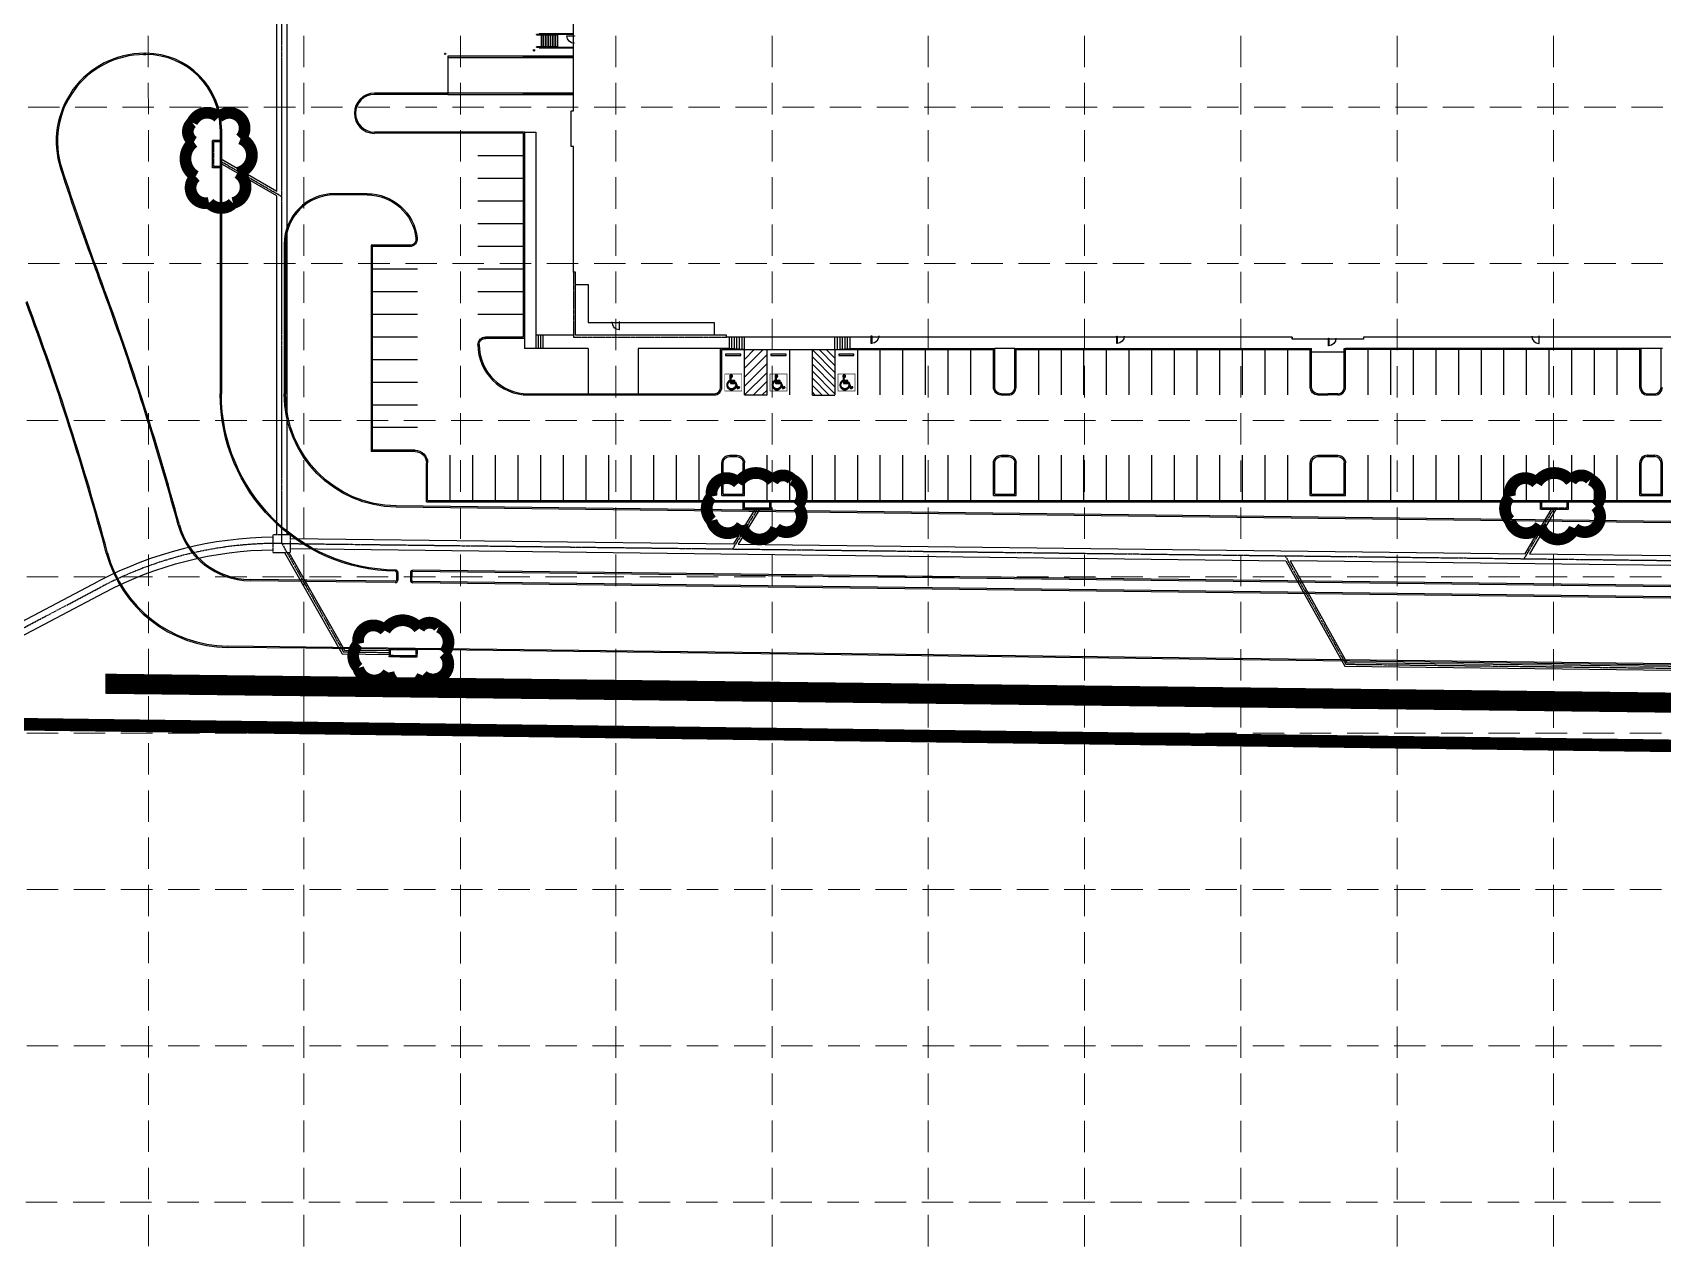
# Model space of a CAD drawing. Header units: inches. Extents: x 2412594 to 2415086, y 7034205 to 7038188.
# Drawn here: x 2413111 to 2413759, y 7034687 to 7035170 of the extents above; entities that cross this region are included whole.
import ezdxf

# ---------------------------------------------------------------- set-up
doc = ezdxf.new("R2010")
doc.units = ezdxf.units.IN
doc.header["$MEASUREMENT"] = 0
for name, pattern in [('2752-06.112 Base Storm$0$CNTRLN', [1.125, 0.75, -0.125, 0.125, -0.125]), ('2752-06.112 Base Storm$0$DITCH', [1.45, 1.1, -0.05, 0.05, -0.05, 0.05, -0.05, 0.05, -0.05]), ('HIDDEN', [0.375, 0.25, -0.125]), ('HIDDEN2', [0.1875, 0.125, -0.0625])]:
    doc.linetypes.add(name, pattern=pattern)
for name, color, linetype in [('2752-06.112 Base Storm$0$P-STORM', 11, 'Continuous'), ('GRID', 254, 'HIDDEN'), ('LEGEND', 7, 'Continuous'), ('LIMITS OF DISTURBANCE', 1, 'HIDDEN'), ('P-BLDG', 7, 'Continuous'), ('P-PVMT', 3, 'Continuous'), ('P-STRIPE', 10, 'Continuous'), ('SILT FENCE', 200, 'Continuous'), ('STORM', 5, '2752-06.112 Base Storm$0$CNTRLN')]:
    doc.layers.add(name, color=color, linetype=linetype)

msp = doc.modelspace()

# ---------------------------------------------------------------- hatches: boundary and pattern name
at = {"layer": 'P-STRIPE'}
h = msp.add_hatch(dxfattribs=at)
h.set_pattern_fill('ANSI31', color=252, scale=20, style=0)
h.set_pattern_definition([(45, (2413394.4592, 7035025.6572), (-1.76777, 1.76777), [])])
h.paths.add_polyline_path([(2413403.46, 7035043.68), (2413394.47, 7035043.68), (2413394.47, 7035043.62), (2413394.46, 7035043.62), (2413394.46, 7035025.66), (2413403.46, 7035025.66)])
h = msp.add_hatch(color=252, dxfattribs=at)
edge = h.paths.add_edge_path()
edge.add_spline(control_points=[(2413391.08, 7035028.75), (2413389.82, 7035026.36), (2413387.94, 7035028.3), (2413386.07, 7035030.23), (2413388.49, 7035031.42), (2413388.51, 7035031.19), (2413388.53, 7035030.96), (2413386.58, 7035029.73), (2413388.47, 7035028.4), (2413390.35, 7035027.08), (2413390.85, 7035029.33), (2413390.97, 7035029.04), (2413391.08, 7035028.75)], knot_values=[0, 0, 0, 0.125, 0.125, 0.25, 0.25, 0.5, 0.5, 0.625, 0.625, 0.75, 0.75, 1, 1, 1], weights=[1, 0.588082, 1, 0.588082, 1, 1, 1, 0.555567, 1, 0.555567, 1, 1, 1], degree=2, periodic=0)
h = msp.add_hatch(color=252, dxfattribs=at)
h.paths.add_polyline_path([(2413386.75, 7035027.39), (2413386.75, 7035033.91), (2413393.27, 7035033.91), (2413393.27, 7035027.39)], flags=16)
h.paths.add_polyline_path([(2413386.51, 7035027.15), (2413393.51, 7035027.15), (2413393.51, 7035034.15), (2413386.51, 7035034.15)])
h = msp.add_hatch(color=252, dxfattribs=at)
edge = h.paths.add_edge_path()
edge.add_spline(control_points=[(2413388.87, 7035030.24), (2413388.74, 7035031.68), (2413388.61, 7035033.13), (2413388.61, 7035033.13), (2413388.61, 7035033.13), (2413388.56, 7035033.69), (2413389.14, 7035033.7), (2413389.71, 7035033.71), (2413389.68, 7035033.14), (2413389.65, 7035032.57), (2413389.08, 7035032.64), (2413389.13, 7035032.04), (2413389.18, 7035031.44), (2413389.89, 7035031.44), (2413390.6, 7035031.44), (2413390.6, 7035031.23), (2413390.6, 7035031.02), (2413389.91, 7035031.02), (2413389.22, 7035031.02), (2413389.24, 7035030.84), (2413389.25, 7035030.66), (2413390.17, 7035030.66), (2413391.08, 7035030.66), (2413391.46, 7035029.69), (2413391.85, 7035028.72), (2413392.14, 7035028.84), (2413392.44, 7035028.96), (2413392.51, 7035028.76), (2413392.59, 7035028.56), (2413392.1, 7035028.37), (2413391.61, 7035028.17), (2413391.2, 7035029.21), (2413390.79, 7035030.24), (2413389.83, 7035030.24), (2413388.87, 7035030.24)], knot_values=[0, 0, 0, 0.066667, 0.066667, 0.133333, 0.133333, 0.155556, 0.155556, 0.177778, 0.177778, 0.2, 0.2, 0.266667, 0.266667, 0.333333, 0.333333, 0.4, 0.4, 0.466667, 0.466667, 0.533333, 0.533333, 0.6, 0.6, 0.666667, 0.666667, 0.733333, 0.733333, 0.8, 0.8, 0.866667, 0.866667, 0.933333, 0.933333, 1, 1, 1], weights=[1, 1, 1, 1, 1, 0.682014, 1, 0.682014, 1, 0.682014, 1, 1, 1, 1, 1, 1, 1, 1, 1, 1, 1, 1, 1, 1, 1, 1, 1, 1, 1, 1, 1, 1, 1, 1, 1], degree=2, periodic=0)
h = msp.add_hatch(color=252, dxfattribs=at)
edge = h.paths.add_edge_path()
edge.add_spline(control_points=[(2413409.08, 7035028.75), (2413407.82, 7035026.36), (2413405.94, 7035028.3), (2413404.07, 7035030.23), (2413406.48, 7035031.42), (2413406.5, 7035031.19), (2413406.52, 7035030.96), (2413404.58, 7035029.73), (2413406.47, 7035028.4), (2413408.35, 7035027.08), (2413408.85, 7035029.33), (2413408.96, 7035029.04), (2413409.08, 7035028.75)], knot_values=[0, 0, 0, 0.125, 0.125, 0.25, 0.25, 0.5, 0.5, 0.625, 0.625, 0.75, 0.75, 1, 1, 1], weights=[1, 0.588082, 1, 0.588082, 1, 1, 1, 0.555567, 1, 0.555567, 1, 1, 1], degree=2, periodic=0)
h = msp.add_hatch(color=252, dxfattribs=at)
h.paths.add_polyline_path([(2413404.75, 7035027.39), (2413404.75, 7035033.91), (2413411.26, 7035033.91), (2413411.26, 7035027.39)], flags=16)
h.paths.add_polyline_path([(2413404.51, 7035027.15), (2413411.51, 7035027.15), (2413411.51, 7035034.15), (2413404.51, 7035034.15)])
h = msp.add_hatch(color=252, dxfattribs=at)
edge = h.paths.add_edge_path()
edge.add_spline(control_points=[(2413406.87, 7035030.24), (2413406.74, 7035031.68), (2413406.61, 7035033.13), (2413406.61, 7035033.13), (2413406.61, 7035033.13), (2413406.56, 7035033.69), (2413407.13, 7035033.7), (2413407.7, 7035033.71), (2413407.67, 7035033.14), (2413407.64, 7035032.57), (2413407.08, 7035032.64), (2413407.13, 7035032.04), (2413407.18, 7035031.44), (2413407.89, 7035031.44), (2413408.6, 7035031.44), (2413408.6, 7035031.23), (2413408.6, 7035031.02), (2413407.91, 7035031.02), (2413407.22, 7035031.02), (2413407.24, 7035030.84), (2413407.25, 7035030.66), (2413408.16, 7035030.66), (2413409.08, 7035030.66), (2413409.46, 7035029.69), (2413409.85, 7035028.72), (2413410.14, 7035028.84), (2413410.44, 7035028.96), (2413410.51, 7035028.76), (2413410.59, 7035028.56), (2413410.1, 7035028.37), (2413409.61, 7035028.17), (2413409.2, 7035029.21), (2413408.79, 7035030.24), (2413407.83, 7035030.24), (2413406.87, 7035030.24)], knot_values=[0, 0, 0, 0.066667, 0.066667, 0.133333, 0.133333, 0.155556, 0.155556, 0.177778, 0.177778, 0.2, 0.2, 0.266667, 0.266667, 0.333333, 0.333333, 0.4, 0.4, 0.466667, 0.466667, 0.533333, 0.533333, 0.6, 0.6, 0.666667, 0.666667, 0.733333, 0.733333, 0.8, 0.8, 0.866667, 0.866667, 0.933333, 0.933333, 1, 1, 1], weights=[1, 1, 1, 1, 1, 0.682014, 1, 0.682014, 1, 0.682014, 1, 1, 1, 1, 1, 1, 1, 1, 1, 1, 1, 1, 1, 1, 1, 1, 1, 1, 1, 1, 1, 1, 1, 1, 1], degree=2, periodic=0)
h = msp.add_hatch(color=252, dxfattribs=at)
edge = h.paths.add_edge_path()
edge.add_spline(control_points=[(2413436.08, 7035028.75), (2413434.82, 7035026.36), (2413432.94, 7035028.3), (2413431.07, 7035030.23), (2413433.48, 7035031.42), (2413433.5, 7035031.19), (2413433.52, 7035030.96), (2413431.58, 7035029.73), (2413433.46, 7035028.4), (2413435.35, 7035027.08), (2413435.85, 7035029.33), (2413435.96, 7035029.04), (2413436.08, 7035028.75)], knot_values=[0, 0, 0, 0.125, 0.125, 0.25, 0.25, 0.5, 0.5, 0.625, 0.625, 0.75, 0.75, 1, 1, 1], weights=[1, 0.588082, 1, 0.588082, 1, 1, 1, 0.555567, 1, 0.555567, 1, 1, 1], degree=2, periodic=0)
h = msp.add_hatch(color=252, dxfattribs=at)
h.paths.add_polyline_path([(2413431.75, 7035027.39), (2413431.75, 7035033.91), (2413438.26, 7035033.91), (2413438.26, 7035027.39)], flags=16)
h.paths.add_polyline_path([(2413431.51, 7035027.15), (2413438.5, 7035027.15), (2413438.5, 7035034.15), (2413431.51, 7035034.15)])
h = msp.add_hatch(color=252, dxfattribs=at)
edge = h.paths.add_edge_path()
edge.add_spline(control_points=[(2413433.86, 7035030.24), (2413433.74, 7035031.68), (2413433.61, 7035033.13), (2413433.61, 7035033.13), (2413433.61, 7035033.13), (2413433.56, 7035033.69), (2413434.13, 7035033.7), (2413434.7, 7035033.71), (2413434.67, 7035033.14), (2413434.64, 7035032.57), (2413434.08, 7035032.64), (2413434.13, 7035032.04), (2413434.18, 7035031.44), (2413434.89, 7035031.44), (2413435.6, 7035031.44), (2413435.6, 7035031.23), (2413435.6, 7035031.02), (2413434.91, 7035031.02), (2413434.22, 7035031.02), (2413434.23, 7035030.84), (2413434.25, 7035030.66), (2413435.16, 7035030.66), (2413436.08, 7035030.66), (2413436.46, 7035029.69), (2413436.85, 7035028.72), (2413437.14, 7035028.84), (2413437.43, 7035028.96), (2413437.51, 7035028.76), (2413437.59, 7035028.56), (2413437.1, 7035028.37), (2413436.61, 7035028.17), (2413436.2, 7035029.21), (2413435.79, 7035030.24), (2413434.83, 7035030.24), (2413433.86, 7035030.24)], knot_values=[0, 0, 0, 0.066667, 0.066667, 0.133333, 0.133333, 0.155556, 0.155556, 0.177778, 0.177778, 0.2, 0.2, 0.266667, 0.266667, 0.333333, 0.333333, 0.4, 0.4, 0.466667, 0.466667, 0.533333, 0.533333, 0.6, 0.6, 0.666667, 0.666667, 0.733333, 0.733333, 0.8, 0.8, 0.866667, 0.866667, 0.933333, 0.933333, 1, 1, 1], weights=[1, 1, 1, 1, 1, 0.682014, 1, 0.682014, 1, 0.682014, 1, 1, 1, 1, 1, 1, 1, 1, 1, 1, 1, 1, 1, 1, 1, 1, 1, 1, 1, 1, 1, 1, 1, 1, 1], degree=2, periodic=0)

# ---------------------------------------------------------------- linework, layer by layer
at = {"layer": '2752-06.112 Base Storm$0$P-STORM', "color": 5}
for p, q in [((2413208.46, 7035106.52), (2413208.46, 7035323.75)), ((2413212.46, 7035323.75), (2413212.46, 7034970.09)), ((2413208.46, 7035104.78), (2413185.99, 7035117.76)), ((2413208.46, 7035106.52), (2413186.05, 7035119.47)), ((2413208.46, 7034970.09), (2413208.46, 7035104.78)), ((2413390.17, 7034966.44), (2413398.45, 7034979.68)), ((2413400.22, 7034979.68), (2413391.92, 7034966.41)), ((2413704.83, 7034962.58), (2413715.58, 7034980.68)), ((2413717.32, 7034980.68), (2413706.56, 7034962.56)), ((2413213.96, 7034968.6), (2413390.17, 7034966.44)), ((2413391.92, 7034966.41), (2413704.83, 7034962.58)), ((2413213.97, 7034964.6), (2413609.66, 7034959.74)), ((2413706.56, 7034962.56), (2414027.93, 7034958.61)), ((2413609.66, 7034959.74), (2413633.14, 7034917.89)), ((2414027.93, 7034954.61), (2413611.39, 7034959.72)), ((2413611.39, 7034959.72), (2413634.02, 7034919.38)), ((2413053.62, 7034907.41), (2413137.6, 7034951.6)), ((2413633.14, 7034917.89), (2413807.34, 7034915.76)), ((2413634.02, 7034919.38), (2413807.36, 7034917.26))]:
    msp.add_line(p, q, dxfattribs=at)
msp.add_lwpolyline([(2413053.39, 7034901.63), (2413139.93, 7034947.18, -0.118855), (2413206.96, 7034964.14, -0.118855)], format="xyb", dxfattribs=at)
for points in [[(2413211.62, 7034963.09), (2413234.53, 7034922.78), (2413253.24, 7034922.55)], [(2413213.34, 7034963.09), (2413235.41, 7034924.27), (2413253.26, 7034924.05)]]:
    msp.add_lwpolyline(points, dxfattribs=at)
msp.add_arc((2413208.62, 7034816.65), 152.5, 90.62376, 117.75731, dxfattribs=at)
at = {"layer": 'GRID', "color": 252, "linetype": 'HIDDEN', "lineweight": 0, "ltscale": 50}
for p, q in [((2413467.54, 7034518.45), (2413467.54, 7038123.05)), ((2413529.69, 7034518.44), (2413529.69, 7038123.05)), ((2413591.83, 7034518.43), (2413591.83, 7038123.05)), ((2413653.98, 7034518.42), (2413653.98, 7038123.05)), ((2413716.13, 7034518.41), (2413716.13, 7038123.05)), ((2413157.52, 7034518.49), (2413156.89, 7038120.62)), ((2413219.18, 7034518.48), (2413219.19, 7038120.58)), ((2413281.49, 7034518.47), (2413281.43, 7038120.57)), ((2413343.26, 7034518.46), (2413343.38, 7038120.56)), ((2413405.42, 7034518.45), (2413405.8, 7038120.48)), ((2412659.63, 7035140.02), (2415021.2, 7035140.02)), ((2412659.63, 7035077.87), (2415021.2, 7035077.87)), ((2412659.04, 7035015.52), (2415020.61, 7035015.52)), ((2412659.04, 7034953.37), (2415020.61, 7034953.37)), ((2412659.04, 7034891.22), (2415020.61, 7034891.22)), ((2412659.04, 7034829.08), (2415020.61, 7034829.08)), ((2412659.04, 7034766.93), (2415020.61, 7034766.93)), ((2412658.72, 7034704.83), (2415018.64, 7034704.7))]:
    msp.add_line(p, q, dxfattribs=at)
at = {"layer": 'LEGEND', "color": 170, "ltscale": 100, "const_width": 4.66}
for points in [[(2413176.24, 7035112.56, 0.520567), (2413176.24, 7035112.56, 0.765195), (2413181.55, 7035102.01, 0.417879), (2413191.1, 7035101.95, 0.6649), (2413192.94, 7035114, 0.744833), (2413194.08, 7035127.59, 0.975642), (2413185.33, 7035136.06, 0.520567), (2413174.8, 7035133.95, 0.520567), (2413175.5, 7035126.22, 0.540264), (2413176.24, 7035112.56)], [(2413391.99, 7034990.59, 0.520567), (2413391.99, 7034990.59, 0.765195), (2413381.44, 7034985.28, 0.417879), (2413381.38, 7034975.72, 0.6649), (2413393.43, 7034973.88, 0.744833), (2413407.02, 7034972.74, 0.975642), (2413415.49, 7034981.49, 0.520567), (2413413.38, 7034992.03, 0.520567), (2413405.65, 7034991.33, 0.540264), (2413391.99, 7034990.59)], [(2413709.43, 7034990.59, 0.520567), (2413709.43, 7034990.59, 0.765195), (2413698.88, 7034985.28, 0.417879), (2413698.82, 7034975.73, 0.6649), (2413710.87, 7034973.89, 0.744833), (2413724.46, 7034972.75, 0.975642), (2413732.93, 7034981.5, 0.520567), (2413730.82, 7034992.03, 0.520567), (2413723.09, 7034991.33, 0.540264), (2413709.43, 7034990.59)], [(2413251.45, 7034932.04, 0.520567), (2413251.45, 7034932.04, 0.765195), (2413240.91, 7034926.73, 0.417879), (2413240.84, 7034917.18, 0.6649), (2413252.89, 7034915.34, 0.744833), (2413266.49, 7034914.2, 0.975642), (2413274.95, 7034922.94, 0.520567), (2413272.85, 7034933.48, 0.520567), (2413265.12, 7034932.78, 0.540264), (2413251.45, 7034932.04)]]:
    msp.add_lwpolyline(points, format="xyb", close=True, dxfattribs=at)
at = {"layer": 'LIMITS OF DISTURBANCE', "ltscale": 60, "const_width": 5}
msp.add_lwpolyline([(2414786.58, 7035859.94), (2414739.61, 7035922.32), (2414654.79, 7036041.88), (2414554.94, 7036271.98), (2414463.5, 7036453.57), (2414436.21, 7036571.18), (2414426.35, 7036933.74), (2413311.3, 7036935.34), (2413183.76, 7036923.44), (2413173.05, 7036917.91), (2413161.81, 7036918.85), (2413145.89, 7036915.1), (2413063.46, 7036887.01), (2413070.02, 7036868.29), (2413078.88, 7036845.68), (2413065.89, 7036577.29), (2413056.21, 7036041.03), (2413030.31, 7035479.11), (2413017.28, 7034895.95), (2414287.42, 7034879.34), (2414828.02, 7035457.38), (2414835.09, 7035727.38), (2414842.36, 7035789.59)], close=True, dxfattribs=at)
at = {"layer": 'P-BLDG', "color": 7, "linetype": 'Continuous', "lineweight": 30, "extrusion": (0, 0, -1)}
for p, q in [((2413311.76, 7035169.01), (2413320.43, 7035169.01)), ((2413311.76, 7035169.01), (2413311.76, 7035168.88)), ((2413311.76, 7035168.88), (2413320.43, 7035168.88)), ((2413312.76, 7035169.13), (2413312.76, 7035169.26)), ((2413312.76, 7035169.26), (2413326.44, 7035169.26)), ((2413312.76, 7035169.13), (2413326.44, 7035169.13)), ((2413313.68, 7035169.01), (2413313.68, 7035169.13)), ((2413313.68, 7035164.05), (2413313.68, 7035168.88)), ((2413314.6, 7035169.01), (2413314.6, 7035169.13)), ((2413314.6, 7035164.05), (2413314.6, 7035168.88)), ((2413315.51, 7035169.01), (2413315.51, 7035169.13)), ((2413315.51, 7035164.05), (2413315.51, 7035168.88)), ((2413316.43, 7035169.01), (2413316.43, 7035169.13)), ((2413316.43, 7035164.05), (2413316.43, 7035168.88)), ((2413317.35, 7035169.01), (2413317.35, 7035169.13)), ((2413317.35, 7035164.05), (2413317.35, 7035168.88)), ((2413318.26, 7035169.01), (2413318.26, 7035169.13)), ((2413318.26, 7035164.05), (2413318.26, 7035168.88)), ((2413319.18, 7035169.01), (2413319.18, 7035169.13)), ((2413319.18, 7035164.05), (2413319.18, 7035168.88)), ((2413320.1, 7035169.01), (2413320.1, 7035169.13)), ((2413320.1, 7035164.05), (2413320.1, 7035168.88)), ((2413320.43, 7035169.01), (2413320.43, 7035168.88)), ((2413311.76, 7035164.05), (2413320.43, 7035164.05)), ((2413311.76, 7035163.92), (2413311.76, 7035164.05)), ((2413311.76, 7035163.92), (2413320.43, 7035163.92)), ((2413312.76, 7035163.8), (2413326.44, 7035163.8)), ((2413312.76, 7035163.67), (2413312.76, 7035163.8)), ((2413312.76, 7035163.67), (2413326.44, 7035163.67)), ((2413313.68, 7035163.8), (2413313.68, 7035163.92)), ((2413314.6, 7035163.8), (2413314.6, 7035163.92)), ((2413315.51, 7035163.8), (2413315.51, 7035163.92)), ((2413316.43, 7035163.8), (2413316.43, 7035163.92)), ((2413317.35, 7035163.8), (2413317.35, 7035163.92)), ((2413318.26, 7035163.8), (2413318.26, 7035163.92)), ((2413319.18, 7035163.8), (2413319.18, 7035163.92)), ((2413320.1, 7035163.8), (2413320.1, 7035163.92)), ((2413320.43, 7035163.92), (2413320.43, 7035164.05))]:
    msp.add_line(p, q, dxfattribs=at)
at = {"layer": 'P-BLDG', "color": 7, "linetype": 'HIDDEN2'}
for p, q in [((2413326.44, 7035074.46), (2413326.44, 7035048.63)), ((2413326.44, 7035048.63), (2413387.27, 7035048.63))]:
    msp.add_line(p, q, dxfattribs=at)
at = {"layer": 'P-BLDG', "color": 7}
for p, q in [((2413327.27, 7035069.55), (2413332.27, 7035069.55)), ((2413332.27, 7035069.55), (2413332.27, 7035054.46)), ((2413332.27, 7035054.46), (2413382.35, 7035054.46)), ((2413382.35, 7035054.46), (2413382.35, 7035049.46)), ((2413311.46, 7035049.51), (2413311.46, 7035044.18)), ((2413312.38, 7035049.51), (2413312.38, 7035044.18)), ((2413313.3, 7035049.51), (2413313.3, 7035044.18)), ((2413314.21, 7035049.51), (2413314.21, 7035044.18)), ((2413612.3, 7035047.8), (2413612.3, 7035048.63)), ((2413640.63, 7035047.8), (2413612.3, 7035047.8)), ((2413640.63, 7035048.63), (2413640.63, 7035047.8))]:
    msp.add_line(p, q, dxfattribs=at)
msp.add_lwpolyline([(2413926.44, 7035458.63), (2413926.44, 7035138.63), (2413927.27, 7035138.63), (2413927.27, 7035124.46), (2413926.44, 7035124.46), (2413926.44, 7035074.46), (2413925.6, 7035074.46), (2413925.6, 7035049.46), (2413865.61, 7035049.46), (2413865.61, 7035048.63), (2413640.6, 7035048.63), (2413640.6, 7035047.8), (2413612.27, 7035047.8), (2413612.27, 7035048.63), (2413387.27, 7035048.63), (2413387.27, 7035049.46), (2413327.27, 7035049.46), (2413327.27, 7035074.46), (2413326.44, 7035074.46), (2413326.44, 7035124.46), (2413325.6, 7035124.46), (2413325.6, 7035138.63), (2413326.44, 7035138.63), (2413326.44, 7035458.63)], dxfattribs=at)
for points in [[(2413326.84, 7035168.32), (2413323.84, 7035168.32), (2413323.84, 7035168.46), (2413326.84, 7035168.46)], [(2413344.58, 7035054.72), (2413344.58, 7035051.72), (2413344.72, 7035051.72), (2413344.72, 7035054.72)], [(2413445.03, 7035049.11), (2413445.03, 7035046.11), (2413444.88, 7035046.11), (2413444.88, 7035049.11)], [(2413710.31, 7035049.08), (2413710.31, 7035046.08), (2413710.46, 7035046.08), (2413710.46, 7035049.08)]]:
    msp.add_lwpolyline(points, close=True, dxfattribs=at)
at = {"layer": 'P-BLDG', "color": 7, "extrusion": (0, 0, -1)}
for points in [[(-2413542.61, 7035049.08), (-2413542.61, 7035046.08), (-2413542.47, 7035046.08), (-2413542.47, 7035049.08)], [(-2413626.77, 7035048.25), (-2413626.77, 7035045.25), (-2413626.63, 7035045.25), (-2413626.63, 7035048.25)]]:
    msp.add_lwpolyline(points, close=True, dxfattribs=at)
at = {"layer": 'P-BLDG', "color": 7, "linetype": 'Continuous', "lineweight": 30, "extrusion": (0, 0, -1)}
msp.add_circle((-2413310.76, 7035162.67), 0.25, dxfattribs=at)
at = {"layer": 'P-BLDG', "color": 7, "extrusion": (0, 0, -1)}
for centre, start, end in [((-2413326.84, 7035168.46), 269.99995, 357.21366), ((-2413444.88, 7035049.11), 179.99995, 267.21366), ((-2413542.47, 7035049.08), 179.99995, 267.21366), ((-2413626.63, 7035048.25), 179.99995, 267.21366)]:
    msp.add_arc(centre, 3, start, end, dxfattribs=at)
at = {"layer": 'P-BLDG', "color": 7}
for centre in [(2413344.72, 7035054.72), (2413710.46, 7035049.08)]:
    msp.add_arc(centre, 3, 179.99995, 267.21366, dxfattribs=at)
at = {"layer": 'P-PVMT', "color": 7}
for p, q in [((2413155.51, 7035161.48), (2413156.47, 7035161.48)), ((2413155.51, 7035161.48), (2413155.78, 7035161.48)), ((2413155.51, 7035160.98), (2413156.47, 7035160.98)), ((2413326.44, 7035160.3), (2413276.44, 7035160.3)), ((2413276.44, 7035160.3), (2413276.44, 7035159.63)), ((2413326.44, 7035159.63), (2413276.44, 7035159.63)), ((2413276.44, 7035159.63), (2413276.44, 7035144.96)), ((2413306.44, 7035160.02), (2413306.44, 7035159.91)), ((2413306.44, 7035160.02), (2413326.44, 7035160.02)), ((2413306.44, 7035159.91), (2413326.44, 7035159.91)), ((2413276.44, 7035145.63), (2413247.31, 7035145.63)), ((2413276.44, 7035145.13), (2413247.31, 7035145.13)), ((2413326.44, 7035145.63), (2413276.44, 7035145.63)), ((2413326.44, 7035144.96), (2413276.44, 7035144.96)), ((2413306.44, 7035145.35), (2413326.44, 7035145.35)), ((2413306.44, 7035145.35), (2413306.44, 7035145.25)), ((2413306.44, 7035145.25), (2413326.44, 7035145.25)), ((2413185.97, 7035131.48), (2413185.97, 7035026.08)), ((2413186.47, 7035131.48), (2413186.47, 7035026.08)), ((2413306.96, 7035130.18), (2413247.31, 7035130.18)), ((2413306.46, 7035129.68), (2413247.31, 7035129.68)), ((2413306.46, 7035129.68), (2413306.46, 7035048.68)), ((2413306.96, 7035130.18), (2413306.96, 7035048.18)), ((2413306.96, 7035130.18), (2413311.46, 7035130.18)), ((2413311.46, 7035130.18), (2413311.46, 7035049.51)), ((2413244.47, 7035105.68), (2413231.47, 7035105.68)), ((2413244.47, 7035105.18), (2413231.47, 7035105.18)), ((2413211.47, 7035085.68), (2413211.47, 7035026.08)), ((2413211.97, 7035085.68), (2413211.97, 7035026.08)), ((2413245.97, 7035085.18), (2413245.97, 7035003.18)), ((2413261.35, 7035085.18), (2413245.97, 7035085.18)), ((2413246.47, 7035084.68), (2413246.47, 7035003.68)), ((2413261.35, 7035084.68), (2413246.47, 7035084.68)), ((2413306.46, 7035048.68), (2413291.46, 7035048.68)), ((2413306.96, 7035048.18), (2413291.46, 7035048.18)), ((2413306.96, 7035048.18), (2413306.96, 7035044.18)), ((2413332.31, 7035044.18), (2413306.96, 7035044.18)), ((2413311.46, 7035049.51), (2413326.46, 7035049.51)), ((2413332.31, 7035044.18), (2413332.31, 7035025.69)), ((2413384.97, 7035044.18), (2413352.22, 7035044.18)), ((2413352.22, 7035044.18), (2413352.22, 7035025.69)), ((2413384.97, 7035028.68), (2413384.97, 7035044.18)), ((2413388.47, 7035044.18), (2413384.97, 7035044.18)), ((2413388.47, 7035043.68), (2413388.47, 7035048.63)), ((2413394.46, 7035043.68), (2413388.47, 7035044.18)), ((2413389.47, 7035044.1), (2413389.47, 7035048.63)), ((2413390.47, 7035044.01), (2413390.47, 7035048.63)), ((2413391.47, 7035043.93), (2413391.47, 7035048.63)), ((2413392.47, 7035043.84), (2413392.47, 7035048.63)), ((2413393.47, 7035043.76), (2413393.47, 7035048.63)), ((2413394.47, 7035043.66), (2413394.47, 7035048.63)), ((2413409.46, 7035048.64), (2413403.46, 7035048.64)), ((2413430.44, 7035043.68), (2413430.44, 7035048.63)), ((2413430.46, 7035043.68), (2413436.44, 7035044.18)), ((2413431.44, 7035043.76), (2413431.44, 7035048.64)), ((2413432.44, 7035043.84), (2413432.44, 7035048.64)), ((2413433.44, 7035043.93), (2413433.44, 7035048.64)), ((2413434.44, 7035044.01), (2413434.44, 7035048.64)), ((2413435.44, 7035044.1), (2413435.44, 7035048.64)), ((2413436.44, 7035044.18), (2413436.44, 7035048.63)), ((2413436.44, 7035044.18), (2413493.96, 7035044.18)), ((2413493.96, 7035028.68), (2413493.96, 7035044.18)), ((2413501.95, 7035044.18), (2413493.96, 7035044.18)), ((2413501.95, 7035028.68), (2413501.95, 7035044.18)), ((2413501.95, 7035044.18), (2413502.45, 7035044.18)), ((2413502.45, 7035044.18), (2413619.95, 7035044.18)), ((2413619.95, 7035028.68), (2413619.95, 7035044.18)), ((2413632.95, 7035028.68), (2413632.95, 7035044.18)), ((2413632.95, 7035044.18), (2413633.45, 7035044.18)), ((2413750.94, 7035044.18), (2413633.45, 7035044.18)), ((2413750.94, 7035028.68), (2413750.94, 7035044.18)), ((2413758.94, 7035044.18), (2413750.94, 7035044.18)), ((2413758.94, 7035028.68), (2413758.94, 7035044.18)), ((2413759.44, 7035044.18), (2413758.94, 7035044.18)), ((2413385.47, 7035043.68), (2413493.46, 7035043.68)), ((2413385.47, 7035028.68), (2413385.47, 7035043.68)), ((2413493.46, 7035028.68), (2413493.46, 7035043.68)), ((2413502.45, 7035028.68), (2413502.45, 7035043.68)), ((2413502.45, 7035043.68), (2413619.45, 7035043.68)), ((2413619.45, 7035028.68), (2413619.45, 7035043.68)), ((2413619.95, 7035042.8), (2413632.95, 7035042.8)), ((2413633.45, 7035028.68), (2413633.45, 7035043.68)), ((2413750.44, 7035043.68), (2413633.45, 7035043.68)), ((2413750.44, 7035028.68), (2413750.44, 7035043.68)), ((2413308.46, 7035026.18), (2413382.47, 7035026.18)), ((2413308.46, 7035025.68), (2413382.47, 7035025.68)), ((2413496.46, 7035026.18), (2413499.46, 7035026.18)), ((2413496.46, 7035025.68), (2413499.46, 7035025.68)), ((2413622.45, 7035026.18), (2413626.45, 7035026.18)), ((2413622.45, 7035025.68), (2413626.45, 7035025.68)), ((2413630.45, 7035026.18), (2413626.45, 7035026.18)), ((2413630.45, 7035025.68), (2413626.45, 7035025.68)), ((2413753.44, 7035026.18), (2413756.44, 7035026.18)), ((2413753.44, 7035025.68), (2413756.44, 7035025.68)), ((2413263.46, 7035003.18), (2413245.97, 7035003.18)), ((2413263.46, 7035003.68), (2413246.47, 7035003.68)), ((2413388.46, 7035001.68), (2413391.46, 7035001.68)), ((2413388.46, 7035001.18), (2413391.46, 7035001.18)), ((2413496.46, 7035001.68), (2413499.46, 7035001.68)), ((2413496.46, 7035001.18), (2413499.46, 7035001.18)), ((2413622.45, 7035001.68), (2413630.45, 7035001.68)), ((2413622.45, 7035001.18), (2413630.45, 7035001.18)), ((2413753.44, 7035001.68), (2413756.44, 7035001.68)), ((2413753.44, 7035001.18), (2413756.44, 7035001.18)), ((2413267.96, 7034983.18), (2413267.96, 7034998.68)), ((2413268.46, 7034983.68), (2413268.46, 7034998.68)), ((2413385.46, 7034985.68), (2413385.46, 7034998.68)), ((2413385.96, 7034986.18), (2413385.96, 7034998.68)), ((2413393.96, 7034986.18), (2413393.96, 7034998.68)), ((2413394.46, 7034985.68), (2413394.46, 7034998.68)), ((2413493.46, 7034985.68), (2413493.46, 7034998.68)), ((2413493.96, 7034986.18), (2413493.96, 7034998.68)), ((2413501.95, 7034986.18), (2413501.95, 7034998.68)), ((2413502.45, 7034985.68), (2413502.45, 7034998.68)), ((2413619.45, 7034985.68), (2413619.45, 7034998.68)), ((2413619.95, 7034986.18), (2413619.95, 7034998.68)), ((2413632.95, 7034986.18), (2413632.95, 7034998.68)), ((2413633.45, 7034985.68), (2413633.45, 7034998.68)), ((2413750.44, 7034985.68), (2413750.44, 7034998.68)), ((2413750.94, 7034986.18), (2413750.94, 7034998.68)), ((2413758.94, 7034986.18), (2413758.94, 7034998.68)), ((2413759.44, 7034985.68), (2413759.44, 7034998.68)), ((2413385.96, 7034986.18), (2413393.96, 7034986.18)), ((2413493.96, 7034986.18), (2413501.95, 7034986.18)), ((2413619.95, 7034986.18), (2413632.95, 7034986.18)), ((2413750.94, 7034986.18), (2413758.94, 7034986.18)), ((2414001, 7034971.94), (2413255.91, 7034981.08)), ((2414001.01, 7034972.44), (2413255.92, 7034981.58)), ((2413267.96, 7034983.18), (2413393.96, 7034983.18)), ((2413268.46, 7034983.68), (2413393.96, 7034983.68)), ((2413385.46, 7034985.68), (2413394.46, 7034985.68)), ((2413393.96, 7034983.18), (2413393.96, 7034983.68)), ((2413393.96, 7034983.18), (2413394.46, 7034983.18)), ((2413394.46, 7034983.68), (2413502.45, 7034983.68)), ((2413394.46, 7034983.18), (2413501.95, 7034983.18)), ((2413493.46, 7034985.68), (2413502.45, 7034985.68)), ((2413501.95, 7034983.18), (2413502.45, 7034983.18)), ((2413502.45, 7034983.68), (2413750.44, 7034983.68)), ((2413502.45, 7034983.18), (2413633.45, 7034983.18)), ((2413619.45, 7034985.68), (2413633.45, 7034985.68)), ((2413633.45, 7034983.18), (2413758.94, 7034983.18)), ((2413750.44, 7034985.68), (2413759.44, 7034985.68)), ((2413750.44, 7034983.68), (2413759.44, 7034983.68)), ((2413758.94, 7034983.18), (2413759.44, 7034983.18)), ((2413759.44, 7034983.68), (2413858.44, 7034983.68)), ((2413759.44, 7034983.18), (2413866.94, 7034983.18)), ((2413255.64, 7034955.59), (2413255.64, 7034955.59)), ((2413255.65, 7034956.09), (2413255.65, 7034956.09)), ((2413256.14, 7034955.08), (2413256.1, 7034952.08)), ((2413256.64, 7034955.07), (2413256.6, 7034952.07)), ((2413261.64, 7034955.01), (2413261.6, 7034952.01)), ((2413262.14, 7034955.01), (2413262.1, 7034952.01)), ((2413809.74, 7034948.79), (2413262.64, 7034955.5)), ((2413809.75, 7034949.29), (2413262.65, 7034956)), ((2413220.42, 7034951.52), (2413197.86, 7034951.79)), ((2413220.43, 7034952.02), (2413197.87, 7034952.29)), ((2413255.59, 7034951.09), (2413220.42, 7034951.52)), ((2413255.59, 7034951.59), (2413220.43, 7034952.02)), ((2413809.69, 7034944.79), (2413262.59, 7034951.5)), ((2413809.69, 7034944.29), (2413262.59, 7034951)), ((2413220.1, 7034925.46), (2413188.86, 7034925.84)), ((2413220.09, 7034924.96), (2413188.86, 7034925.34)), ((2414247.27, 7034912.36), (2413220.09, 7034924.96)), ((2414247.28, 7034912.86), (2413220.1, 7034925.46))]:
    msp.add_line(p, q, dxfattribs=at)
msp.add_circle((2413275.44, 7035161.3), 0.25, dxfattribs=at)
for centre, radius, start, end in [((2413155.78, 7035126.48), 35, 90, 198.0597), ((2413155.78, 7035126.48), 34.5, 90, 198.0597), ((2413156.47, 7035131.48), 30, 0, 90), ((2413156.47, 7035131.48), 30, 0, 90), ((2413156.47, 7035131.48), 29.5, 0, 90), ((2413247.31, 7035137.65), 7.98, 90, 270), ((2413247.31, 7035137.65), 7.48, 90, 270), ((2414128.4, 7035443.63), 1058.03, 198.0597, 200.48585), ((2414128.4, 7035443.63), 1057.53, 198.0597, 200.48585), ((2413231.47, 7035085.68), 20, 90, 180), ((2413231.47, 7035085.68), 19.5, 90, 180), ((2412089.24, 7034681.23), 1119, 15.16395, 20.51251), ((2412089.24, 7034681.23), 1119.5, 15.16395, 20.51251), ((2412089.24, 7034681.23), 1088.5, 14.99019, 20.4996), ((2412089.24, 7034681.23), 1089, 14.99019, 20.51251), ((2413308.46, 7035045.68), 20, 180.00003, 270), ((2413308.46, 7035045.68), 19.5, 180.00003, 270), ((2413382.47, 7035028.68), 3, 270, 0), ((2413382.47, 7035028.68), 2.5, 270, 0), ((2413499.46, 7035028.68), 3, 270, 0), ((2413499.46, 7035028.68), 2.5, 270, 0), ((2413630.45, 7035028.68), 3, 270, 0), ((2413630.45, 7035028.68), 2.5, 270, 0), ((2413753.44, 7035028.68), 3, 180, 270), ((2413753.44, 7035028.68), 2.5, 180, 270), ((2413756.44, 7035028.68), 3, 270, 0), ((2413756.44, 7035028.68), 2.5, 270, 0), ((2413753.44, 7034998.68), 3, 90, 180), ((2413753.44, 7034998.68), 2.5, 90, 180), ((2413756.44, 7034998.68), 3, 0, 90), ((2413756.44, 7034998.68), 2.5, 0, 90), ((2413198.23, 7034981.79), 30, 195.16395, 269.29722), ((2413198.23, 7034981.79), 29.5, 195.16395, 269.29722), ((2413189.48, 7034975.84), 50.5, 194.99019, 269.29722), ((2413189.48, 7034975.84), 50, 194.99019, 269.29722), ((2413255.64, 7034955.09), 0.5, 359.29722, 89.29722), ((2413255.64, 7034955.09), 1, 359.29722, 89.29722), ((2413262.64, 7034955), 1, 89.29722, 179.29722), ((2413262.64, 7034955), 0.5, 89.29722, 179.29722), ((2413255.6, 7034952.09), 0.5, 269.29722, 359.29722), ((2413255.6, 7034952.09), 1, 269.29722, 359.29722), ((2413262.6, 7034952), 1, 179.29722, 269.29722), ((2413262.6, 7034952), 0.5, 179.29722, 269.29722)]:
    msp.add_arc(centre, radius, start, end, dxfattribs=at)
at = {"layer": 'P-PVMT', "color": 7, "extrusion": (0, 0, -1)}
for centre, radius, start, end in [((-2413244.47, 7035085.68), 20, 90, 173.24367), ((-2413244.47, 7035085.68), 19.5, 90, 173.24367), ((-2413261.35, 7035087.68), 3, 173.24367, 270), ((-2413261.35, 7035087.68), 2.5, 173.24367, 270), ((-2413291.46, 7035045.68), 3, 359.99997, 90), ((-2413291.46, 7035045.68), 2.5, 359.99997, 90), ((-2413256.46, 7035026.08), 70.5, 270.66796, 0), ((-2413256.46, 7035026.08), 70, 270.66796, 0), ((-2413256.46, 7035026.08), 45, 270.70278, 0), ((-2413256.46, 7035026.08), 44.5, 270.70278, 0), ((-2413496.46, 7035028.68), 3, 270, 0), ((-2413496.46, 7035028.68), 2.5, 270, 0), ((-2413622.45, 7035028.68), 3, 270, 0), ((-2413622.45, 7035028.68), 2.5, 270, 0), ((-2413263.46, 7034998.68), 5, 90, 180), ((-2413263.46, 7034998.68), 4.5, 90, 180), ((-2413388.46, 7034998.68), 3, 0, 90), ((-2413388.46, 7034998.68), 2.5, 0, 90), ((-2413391.46, 7034998.68), 3, 90, 180), ((-2413391.46, 7034998.68), 2.5, 90, 180), ((-2413496.46, 7034998.68), 3, 0, 90), ((-2413496.46, 7034998.68), 2.5, 0, 90), ((-2413499.46, 7034998.68), 3, 90, 180), ((-2413499.46, 7034998.68), 2.5, 90, 180), ((-2413622.45, 7034998.68), 3, 0, 90), ((-2413622.45, 7034998.68), 2.5, 0, 90), ((-2413630.45, 7034998.68), 3, 90, 180), ((-2413630.45, 7034998.68), 2.5, 90, 180)]:
    msp.add_arc(centre, radius, start, end, dxfattribs=at)
at = {"layer": 'P-STRIPE', "color": 252}
for p, q in [((2413306.46, 7035120.68), (2413288.46, 7035120.68)), ((2413306.46, 7035111.68), (2413288.46, 7035111.68)), ((2413306.46, 7035102.68), (2413288.46, 7035102.68)), ((2413306.46, 7035093.68), (2413288.46, 7035093.68)), ((2413306.46, 7035084.68), (2413288.46, 7035084.68)), ((2413264.46, 7035075.68), (2413246.47, 7035075.68)), ((2413306.46, 7035075.68), (2413288.46, 7035075.68)), ((2413264.46, 7035066.68), (2413246.47, 7035066.68)), ((2413306.46, 7035066.68), (2413288.46, 7035066.68)), ((2413264.46, 7035057.68), (2413246.47, 7035057.68)), ((2413306.46, 7035057.68), (2413288.46, 7035057.68)), ((2413264.46, 7035048.68), (2413246.47, 7035048.68)), ((2413264.46, 7035039.68), (2413246.47, 7035039.68)), ((2413394.46, 7035025.66), (2413394.46, 7035043.68)), ((2413403.46, 7035025.68), (2413403.46, 7035043.68)), ((2413412.46, 7035025.68), (2413412.46, 7035043.68)), ((2413421.44, 7035025.61), (2413421.44, 7035043.61)), ((2413421.44, 7035043.61), (2413430.44, 7035034.61)), ((2413421.44, 7035040.78), (2413430.44, 7035031.78)), ((2413421.44, 7035037.95), (2413430.44, 7035028.95)), ((2413424.27, 7035043.61), (2413430.44, 7035037.44)), ((2413427.09, 7035043.61), (2413430.44, 7035040.27)), ((2413430.46, 7035025.68), (2413430.46, 7035043.68)), ((2413439.46, 7035025.68), (2413439.46, 7035043.68)), ((2413448.46, 7035025.68), (2413448.46, 7035043.68)), ((2413457.46, 7035025.68), (2413457.46, 7035043.68)), ((2413466.46, 7035025.68), (2413466.46, 7035043.68)), ((2413475.46, 7035025.68), (2413475.46, 7035043.68)), ((2413484.46, 7035025.68), (2413484.46, 7035043.68)), ((2413511.45, 7035025.68), (2413511.45, 7035043.68)), ((2413520.45, 7035025.68), (2413520.45, 7035043.68)), ((2413529.45, 7035025.68), (2413529.45, 7035043.68)), ((2413538.45, 7035025.68), (2413538.45, 7035043.68)), ((2413547.45, 7035025.68), (2413547.45, 7035043.68)), ((2413556.45, 7035025.68), (2413556.45, 7035043.68)), ((2413565.45, 7035025.68), (2413565.45, 7035043.68)), ((2413574.45, 7035025.68), (2413574.45, 7035043.68)), ((2413583.45, 7035025.68), (2413583.45, 7035043.68)), ((2413592.45, 7035025.68), (2413592.45, 7035043.68)), ((2413601.45, 7035025.68), (2413601.45, 7035043.68)), ((2413601.45, 7035025.68), (2413601.45, 7035043.68)), ((2413610.45, 7035025.68), (2413610.45, 7035043.68)), ((2413642.45, 7035025.68), (2413642.45, 7035043.68)), ((2413651.45, 7035025.68), (2413651.45, 7035043.68)), ((2413651.45, 7035025.68), (2413651.45, 7035043.68)), ((2413660.45, 7035025.68), (2413660.45, 7035043.68)), ((2413669.45, 7035025.68), (2413669.45, 7035043.68)), ((2413678.45, 7035025.68), (2413678.45, 7035043.68)), ((2413687.45, 7035025.68), (2413687.45, 7035043.68)), ((2413696.45, 7035025.68), (2413696.45, 7035043.68)), ((2413705.45, 7035025.68), (2413705.45, 7035043.68)), ((2413714.45, 7035025.68), (2413714.45, 7035043.68)), ((2413723.45, 7035025.68), (2413723.45, 7035043.68)), ((2413732.45, 7035025.68), (2413732.45, 7035043.68)), ((2413741.45, 7035025.68), (2413741.45, 7035043.68)), ((2413421.44, 7035035.13), (2413430.44, 7035026.13)), ((2413421.44, 7035032.3), (2413428.12, 7035025.61)), ((2413264.46, 7035030.68), (2413246.47, 7035030.68)), ((2413394.47, 7035025.66), (2413403.47, 7035025.66)), ((2413421.44, 7035029.47), (2413425.3, 7035025.61)), ((2413421.44, 7035026.64), (2413422.47, 7035025.61)), ((2413421.44, 7035025.61), (2413430.44, 7035025.61)), ((2413264.46, 7035021.68), (2413246.47, 7035021.68)), ((2413264.46, 7035012.68), (2413246.47, 7035012.68)), ((2413277.46, 7034983.68), (2413277.46, 7035001.68)), ((2413286.46, 7034983.68), (2413286.46, 7035001.68)), ((2413295.46, 7034983.68), (2413295.46, 7035001.68)), ((2413304.46, 7034983.68), (2413304.46, 7035001.68)), ((2413313.46, 7034983.68), (2413313.46, 7035001.68)), ((2413322.46, 7034983.68), (2413322.46, 7035001.68)), ((2413331.46, 7034983.68), (2413331.46, 7035001.68)), ((2413340.46, 7034983.68), (2413340.46, 7035001.68)), ((2413349.46, 7034983.68), (2413349.46, 7035001.68)), ((2413358.46, 7034983.68), (2413358.46, 7035001.68)), ((2413367.46, 7034983.68), (2413367.46, 7035001.68)), ((2413376.46, 7034983.68), (2413376.46, 7035001.68)), ((2413403.46, 7034983.68), (2413403.46, 7035001.68)), ((2413412.46, 7034983.68), (2413412.46, 7035001.68)), ((2413421.46, 7034983.68), (2413421.46, 7035001.68)), ((2413430.46, 7034983.68), (2413430.46, 7035001.68)), ((2413439.46, 7034983.68), (2413439.46, 7035001.68)), ((2413448.46, 7034983.68), (2413448.46, 7035001.68)), ((2413457.46, 7034983.68), (2413457.46, 7035001.68)), ((2413466.46, 7034983.68), (2413466.46, 7035001.68)), ((2413475.46, 7034983.68), (2413475.46, 7035001.68)), ((2413484.46, 7034983.68), (2413484.46, 7035001.68)), ((2413511.45, 7034983.68), (2413511.45, 7035001.68)), ((2413520.45, 7034983.68), (2413520.45, 7035001.68)), ((2413529.45, 7034983.68), (2413529.45, 7035001.68)), ((2413538.45, 7034983.68), (2413538.45, 7035001.68)), ((2413547.45, 7034983.68), (2413547.45, 7035001.68)), ((2413556.45, 7034983.68), (2413556.45, 7035001.68)), ((2413565.45, 7034983.68), (2413565.45, 7035001.68)), ((2413574.45, 7034983.68), (2413574.45, 7035001.68)), ((2413583.45, 7034983.68), (2413583.45, 7035001.68)), ((2413592.45, 7034983.68), (2413592.45, 7035001.68)), ((2413601.45, 7034983.68), (2413601.45, 7035001.68)), ((2413601.45, 7034983.68), (2413601.45, 7035001.68)), ((2413610.45, 7034983.68), (2413610.45, 7035001.68)), ((2413642.45, 7034983.68), (2413642.45, 7035001.68)), ((2413651.45, 7034983.68), (2413651.45, 7035001.68)), ((2413651.45, 7034983.68), (2413651.45, 7035001.68)), ((2413660.45, 7034983.68), (2413660.45, 7035001.68)), ((2413669.45, 7034983.68), (2413669.45, 7035001.68)), ((2413678.45, 7034983.68), (2413678.45, 7035001.68)), ((2413687.45, 7034983.68), (2413687.45, 7035001.68)), ((2413696.45, 7034983.68), (2413696.45, 7035001.68)), ((2413705.45, 7034983.68), (2413705.45, 7035001.68)), ((2413714.45, 7034983.68), (2413714.45, 7035001.68)), ((2413723.45, 7034983.68), (2413723.45, 7035001.68)), ((2413732.45, 7034983.68), (2413732.45, 7035001.68)), ((2413741.45, 7034983.68), (2413741.45, 7035001.68))]:
    msp.add_line(p, q, dxfattribs=at)
at = {"layer": 'P-STRIPE', "color": 252, "flags": 128}
for points in [[(2413386.97, 7035041.91), (2413386.97, 7035041.41), (2413392.97, 7035041.41), (2413392.97, 7035041.91), (2413386.97, 7035041.91)], [(2413404.97, 7035041.91), (2413404.97, 7035041.41), (2413410.97, 7035041.41), (2413410.97, 7035041.91), (2413404.97, 7035041.91)], [(2413431.94, 7035041.86), (2413431.94, 7035041.36), (2413437.94, 7035041.36), (2413437.94, 7035041.86), (2413431.94, 7035041.86)]]:
    msp.add_lwpolyline(points, dxfattribs=at)
at = {"layer": 'P-STRIPE', "color": 252}
for points, weights, knots in [([(2413391.08, 7035028.75), (2413389.82, 7035026.36), (2413387.94, 7035028.3), (2413386.07, 7035030.23), (2413388.49, 7035031.42), (2413388.51, 7035031.19), (2413388.53, 7035030.96), (2413386.58, 7035029.73), (2413388.47, 7035028.4), (2413390.35, 7035027.08), (2413390.85, 7035029.33), (2413390.97, 7035029.04), (2413391.08, 7035028.75)], [1, 0.588081654597, 1, 0.588081654597, 1, 1, 1, 0.555566877142, 1, 0.555566877142, 1, 1, 1], [0, 0, 0, 0.125, 0.125, 0.25, 0.25, 0.5, 0.5, 0.625, 0.625, 0.75, 0.75, 1, 1, 1]), ([(2413388.87, 7035030.24), (2413388.74, 7035031.68), (2413388.61, 7035033.13), (2413388.61, 7035033.13), (2413388.61, 7035033.13), (2413388.56, 7035033.69), (2413389.14, 7035033.7), (2413389.71, 7035033.71), (2413389.68, 7035033.14), (2413389.65, 7035032.57), (2413389.08, 7035032.64), (2413389.13, 7035032.04), (2413389.18, 7035031.44), (2413389.89, 7035031.44), (2413390.6, 7035031.44), (2413390.6, 7035031.23), (2413390.6, 7035031.02), (2413389.91, 7035031.02), (2413389.22, 7035031.02), (2413389.24, 7035030.84), (2413389.25, 7035030.66), (2413390.17, 7035030.66), (2413391.08, 7035030.66), (2413391.46, 7035029.69), (2413391.85, 7035028.72), (2413392.14, 7035028.84), (2413392.44, 7035028.96), (2413392.51, 7035028.76), (2413392.59, 7035028.56), (2413392.1, 7035028.37), (2413391.61, 7035028.17), (2413391.2, 7035029.21), (2413390.79, 7035030.24), (2413389.83, 7035030.24), (2413388.87, 7035030.24)], [1, 1, 1, 1, 1, 0.682014096916, 1, 0.682014096916, 1, 0.682014096916, 1, 1, 1, 1, 1, 1, 1, 1, 1, 1, 1, 1, 1, 1, 1, 1, 1, 1, 1, 1, 1, 1, 1, 1, 1], [0, 0, 0, 0.066667, 0.066667, 0.133333, 0.133333, 0.155556, 0.155556, 0.177778, 0.177778, 0.2, 0.2, 0.266667, 0.266667, 0.333333, 0.333333, 0.4, 0.4, 0.466667, 0.466667, 0.533333, 0.533333, 0.6, 0.6, 0.666667, 0.666667, 0.733333, 0.733333, 0.8, 0.8, 0.866667, 0.866667, 0.933333, 0.933333, 1, 1, 1]), ([(2413409.08, 7035028.75), (2413407.82, 7035026.36), (2413405.94, 7035028.3), (2413404.07, 7035030.23), (2413406.48, 7035031.42), (2413406.5, 7035031.19), (2413406.52, 7035030.96), (2413404.58, 7035029.73), (2413406.47, 7035028.4), (2413408.35, 7035027.08), (2413408.85, 7035029.33), (2413408.96, 7035029.04), (2413409.08, 7035028.75)], [1, 0.588081654597, 1, 0.588081654597, 1, 1, 1, 0.555566877142, 1, 0.555566877142, 1, 1, 1], [0, 0, 0, 0.125, 0.125, 0.25, 0.25, 0.5, 0.5, 0.625, 0.625, 0.75, 0.75, 1, 1, 1]), ([(2413406.87, 7035030.24), (2413406.74, 7035031.68), (2413406.61, 7035033.13), (2413406.61, 7035033.13), (2413406.61, 7035033.13), (2413406.56, 7035033.69), (2413407.13, 7035033.7), (2413407.7, 7035033.71), (2413407.67, 7035033.14), (2413407.64, 7035032.57), (2413407.08, 7035032.64), (2413407.13, 7035032.04), (2413407.18, 7035031.44), (2413407.89, 7035031.44), (2413408.6, 7035031.44), (2413408.6, 7035031.23), (2413408.6, 7035031.02), (2413407.91, 7035031.02), (2413407.22, 7035031.02), (2413407.24, 7035030.84), (2413407.25, 7035030.66), (2413408.16, 7035030.66), (2413409.08, 7035030.66), (2413409.46, 7035029.69), (2413409.85, 7035028.72), (2413410.14, 7035028.84), (2413410.44, 7035028.96), (2413410.51, 7035028.76), (2413410.59, 7035028.56), (2413410.1, 7035028.37), (2413409.61, 7035028.17), (2413409.2, 7035029.21), (2413408.79, 7035030.24), (2413407.83, 7035030.24), (2413406.87, 7035030.24)], [1, 1, 1, 1, 1, 0.682014096916, 1, 0.682014096916, 1, 0.682014096916, 1, 1, 1, 1, 1, 1, 1, 1, 1, 1, 1, 1, 1, 1, 1, 1, 1, 1, 1, 1, 1, 1, 1, 1, 1], [0, 0, 0, 0.066667, 0.066667, 0.133333, 0.133333, 0.155556, 0.155556, 0.177778, 0.177778, 0.2, 0.2, 0.266667, 0.266667, 0.333333, 0.333333, 0.4, 0.4, 0.466667, 0.466667, 0.533333, 0.533333, 0.6, 0.6, 0.666667, 0.666667, 0.733333, 0.733333, 0.8, 0.8, 0.866667, 0.866667, 0.933333, 0.933333, 1, 1, 1]), ([(2413436.08, 7035028.75), (2413434.82, 7035026.36), (2413432.94, 7035028.3), (2413431.07, 7035030.23), (2413433.48, 7035031.42), (2413433.5, 7035031.19), (2413433.52, 7035030.96), (2413431.58, 7035029.73), (2413433.46, 7035028.4), (2413435.35, 7035027.08), (2413435.85, 7035029.33), (2413435.96, 7035029.04), (2413436.08, 7035028.75)], [1, 0.588081654597, 1, 0.588081654597, 1, 1, 1, 0.555566877142, 1, 0.555566877142, 1, 1, 1], [0, 0, 0, 0.125, 0.125, 0.25, 0.25, 0.5, 0.5, 0.625, 0.625, 0.75, 0.75, 1, 1, 1]), ([(2413433.86, 7035030.24), (2413433.74, 7035031.68), (2413433.61, 7035033.13), (2413433.61, 7035033.13), (2413433.61, 7035033.13), (2413433.56, 7035033.69), (2413434.13, 7035033.7), (2413434.7, 7035033.71), (2413434.67, 7035033.14), (2413434.64, 7035032.57), (2413434.08, 7035032.64), (2413434.13, 7035032.04), (2413434.18, 7035031.44), (2413434.89, 7035031.44), (2413435.6, 7035031.44), (2413435.6, 7035031.23), (2413435.6, 7035031.02), (2413434.91, 7035031.02), (2413434.22, 7035031.02), (2413434.23, 7035030.84), (2413434.25, 7035030.66), (2413435.16, 7035030.66), (2413436.08, 7035030.66), (2413436.46, 7035029.69), (2413436.85, 7035028.72), (2413437.14, 7035028.84), (2413437.43, 7035028.96), (2413437.51, 7035028.76), (2413437.59, 7035028.56), (2413437.1, 7035028.37), (2413436.61, 7035028.17), (2413436.2, 7035029.21), (2413435.79, 7035030.24), (2413434.83, 7035030.24), (2413433.86, 7035030.24)], [1, 1, 1, 1, 1, 0.682014096916, 1, 0.682014096916, 1, 0.682014096916, 1, 1, 1, 1, 1, 1, 1, 1, 1, 1, 1, 1, 1, 1, 1, 1, 1, 1, 1, 1, 1, 1, 1, 1, 1], [0, 0, 0, 0.066667, 0.066667, 0.133333, 0.133333, 0.155556, 0.155556, 0.177778, 0.177778, 0.2, 0.2, 0.266667, 0.266667, 0.333333, 0.333333, 0.4, 0.4, 0.466667, 0.466667, 0.533333, 0.533333, 0.6, 0.6, 0.666667, 0.666667, 0.733333, 0.733333, 0.8, 0.8, 0.866667, 0.866667, 0.933333, 0.933333, 1, 1, 1])]:
    msp.add_rational_spline(points, weights, degree=2, knots=knots, dxfattribs=at)
at = {"layer": 'SILT FENCE', "const_width": 8}
msp.add_lwpolyline([(2414774.43, 7035864.02), (2414828.24, 7035780.5), (2414818.9, 7035729.15), (2414808.09, 7035466.67), (2414282.91, 7034897.1), (2413140.32, 7034910.87)], dxfattribs=at)
at = {"layer": 'STORM', "color": 5}
for p, q in [((2413210.46, 7035104.49), (2413186, 7035118.59)), ((2413389.8, 7034964.44), (2413399.33, 7034979.68)), ((2413704.51, 7034960.58), (2413716.45, 7034980.68)), ((2413609.39, 7034961.75), (2413633.58, 7034918.64)), ((2413633.58, 7034918.64), (2413807.35, 7034916.51))]:
    msp.add_line(p, q, dxfattribs=at)
for points in [[(2413210.46, 7034966.64), (2413210.46, 7036683.61, -0.414214), (2413310.46, 7036783.61), (2413727.28, 7036783.61), (2413733.07, 7036793.63)], [(2413048.39, 7034901.83), (2413138.76, 7034949.39, -0.124823), (2413210.46, 7034966.64), (2414236.76, 7034954.05, 0.210562), (2414310.95, 7034985.67), (2414522.38, 7035211.29, 0.19049), (2414549.41, 7035279.66), (2414549.41, 7035881.51, 0.16465), (2414533.99, 7035927.06), (2414527.33, 7035935.77, -0.16465), (2414511.91, 7035981.33), (2414511.91, 7036110.22, 0.065543), (2414508.51, 7036136.1), (2414502.53, 7036158.4)]]:
    msp.add_lwpolyline(points, format="xyb", dxfattribs=at)
for points in [[(2413182.97, 7035115.98), (2413182.97, 7035126.98), (2413186.47, 7035126.98), (2413186.47, 7035115.98)], [(2413183.47, 7035116.48), (2413183.47, 7035126.48), (2413185.97, 7035126.48), (2413185.97, 7035116.48)], [(2413393.96, 7034983.68), (2413404.96, 7034983.68), (2413404.96, 7034980.18), (2413393.96, 7034980.18)], [(2413394.46, 7034983.18), (2413404.46, 7034983.18), (2413404.46, 7034980.68), (2413394.46, 7034980.68)], [(2413710.95, 7034983.68), (2413721.95, 7034983.68), (2413721.95, 7034980.18), (2413710.95, 7034980.18)], [(2413711.45, 7034983.18), (2413721.45, 7034983.18), (2413721.45, 7034980.68), (2413711.45, 7034980.68)], [(2413253.27, 7034925.05), (2413264.27, 7034924.92), (2413264.22, 7034921.42), (2413253.23, 7034921.56)], [(2413253.76, 7034924.55), (2413263.76, 7034924.43), (2413263.73, 7034921.93), (2413253.73, 7034922.05)]]:
    msp.add_lwpolyline(points, close=True, dxfattribs=at)
at = {"layer": 'STORM', "color": 5, "linetype": '2752-06.112 Base Storm$0$DITCH'}
msp.add_lwpolyline([(2413213.96, 7034963.09), (2413213.96, 7034970.09), (2413206.96, 7034970.09), (2413206.96, 7034963.09)], close=True, dxfattribs=at)
at = {"layer": 'STORM', "color": 5}
msp.add_lwpolyline([(2413210.46, 7034966.64), (2413234.97, 7034923.53), (2413253.25, 7034923.3)], dxfattribs=at)

doc.saveas('drawing.dxf')
